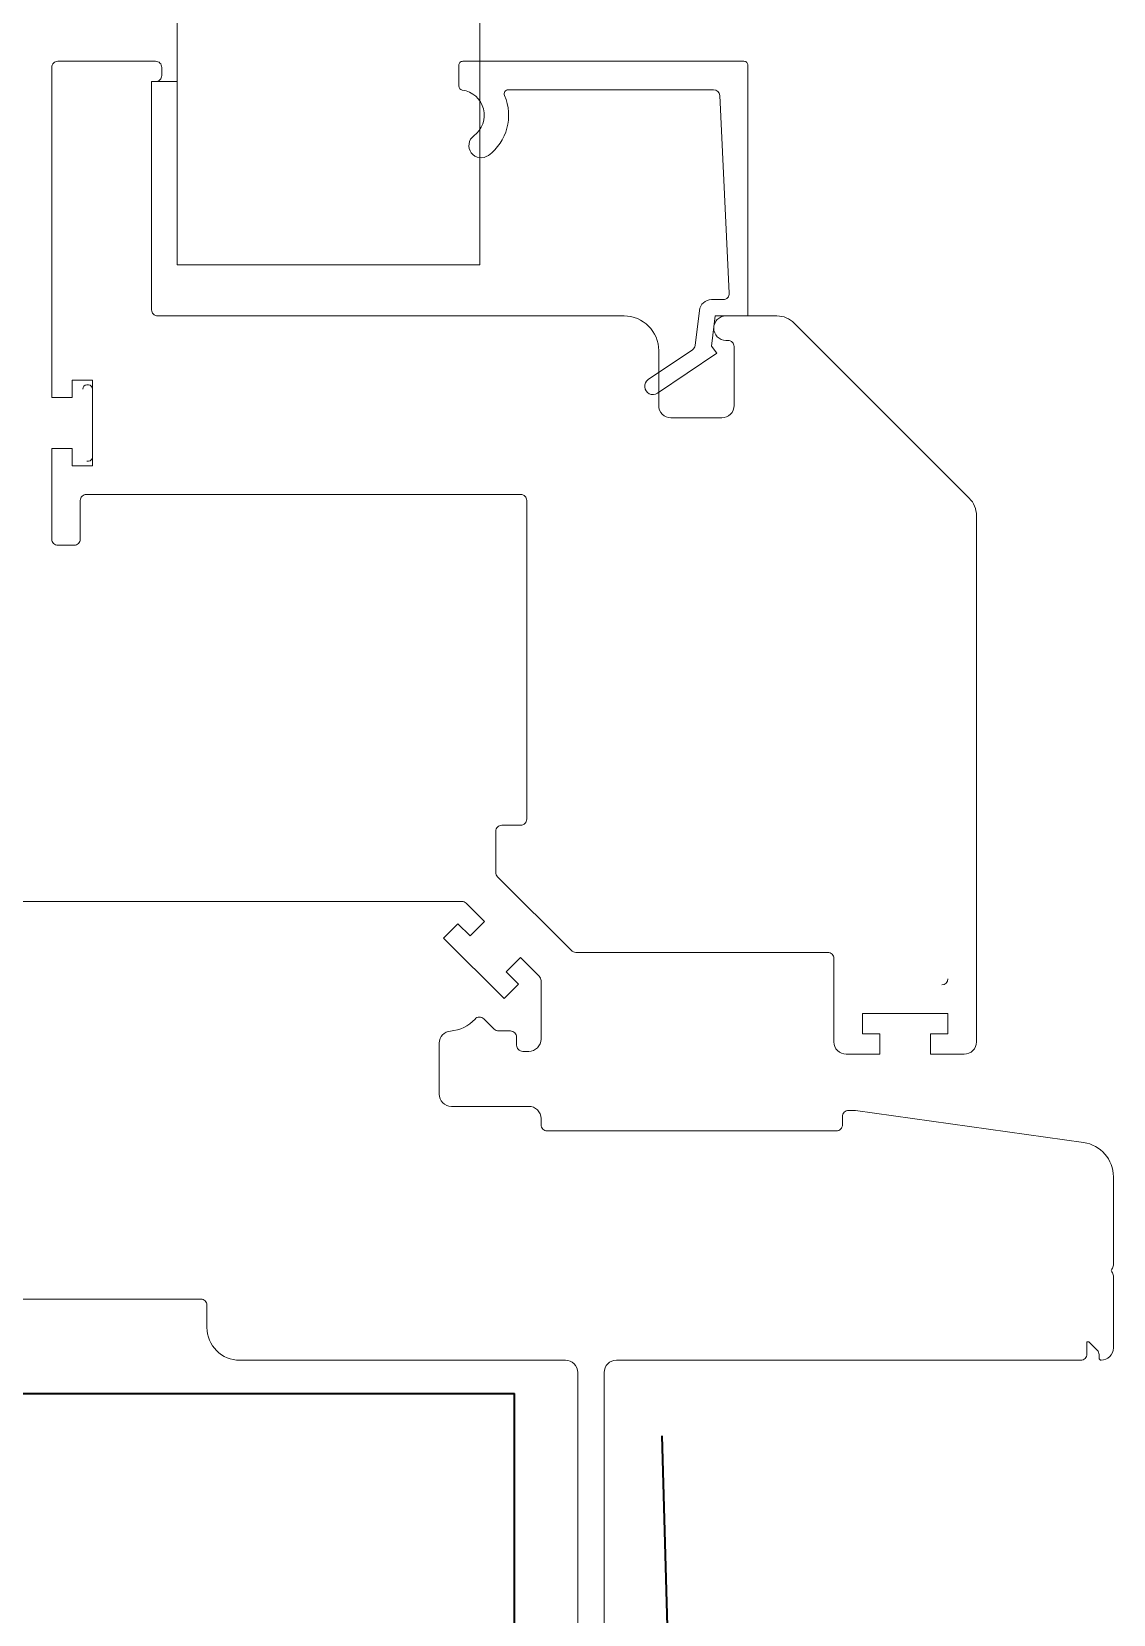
# Model space of a CAD drawing. Header units: inches. Extents: x -3905 to 10892, y 1064 to 9590.
# Drawn here: x 419.574 to 422.23, y 3837.111 to 3840.995 of the extents above; entities that cross this region are included whole.
import ezdxf

# ---------------------------------------------------------------- set-up
doc = ezdxf.new("R2010")
doc.units = ezdxf.units.IN
doc.header["$MEASUREMENT"] = 0
doc.layers.add('SECTIONS', color=70, linetype='Continuous', lineweight=0)

msp = doc.modelspace()

# ---------------------------------------------------------------- linework, layer by layer
at = {"layer": 'SECTIONS', "linetype": 'Continuous', "lineweight": 15}
for p, q in [((419.86883, 3840.37251), (419.86883, 3840.87251)), ((419.70983, 3840.12801), (419.71383, 3840.12801)), ((419.72383, 3840.11801), (419.72383, 3839.95101)), ((419.71383, 3839.94101), (419.70983, 3839.94101)), ((421.62533, 3838.58551), (421.81233, 3838.58551)), ((420.25983, 3837.65247), (420.75983, 3837.65247))]:
    msp.add_line(p, q, dxfattribs=at)
at = {"layer": 'SECTIONS', "lineweight": 35}
for p in [(409.75201, 3837.65247), (420.75983, 3828.92453)]:
    msp.add_line(p, (420.75983, 3837.65247), dxfattribs=at)
at = {"layer": 'SECTIONS', "linetype": 'Continuous', "lineweight": 35}
msp.add_line((421.12108, 3837.54924), (421.32591, 3830.55224), dxfattribs=at)
at = {"layer": 'SECTIONS', "linetype": 'Continuous', "lineweight": 15}
msp.add_lwpolyline([(419.93133, 3844.01866), (419.93133, 3840.42251), (420.67433, 3840.42251), (420.67433, 3844.01866)], dxfattribs=at)
for points in [[(419.93133, 3840.87251), (419.86883, 3840.87251), (419.86883, 3840.31251, 0.4142136), (419.88383, 3840.29751), (421.02883, 3840.29751, -0.4142136), (421.11383, 3840.21251), (421.11383, 3840.07751, 0.4142136), (421.14383, 3840.04751), (421.26883, 3840.04751, 0.4142136), (421.29883, 3840.07751), (421.29883, 3840.22251, 0.4142136), (421.28383, 3840.23751), (421.27883, 3840.23751, -1), (421.27883, 3840.29751), (421.40397, 3840.29751, -0.1989124), (421.4464, 3840.27994), (421.87625, 3839.85008, -0.1989124), (421.89383, 3839.80766), (421.89383, 3838.51551, -0.4142136), (421.86383, 3838.48551), (421.78133, 3838.48551), (421.78133, 3838.53551), (421.82383, 3838.53551), (421.82383, 3838.58551), (421.61383, 3838.58551), (421.61383, 3838.53551), (421.65633, 3838.53551), (421.65633, 3838.48551), (421.57383, 3838.48551, -0.4142136), (421.54383, 3838.51551), (421.54383, 3838.72051, 0.4142136), (421.52883, 3838.73551), (420.91004, 3838.73551, -0.1989124), (420.89943, 3838.7399), (420.71822, 3838.92112, -0.1989124), (420.71383, 3838.93172), (420.71383, 3839.03251, -0.4142136), (420.72883, 3839.04751), (420.77483, 3839.04751, 0.4142136), (420.78983, 3839.06251), (420.78983, 3839.84451, 0.4142136), (420.77483, 3839.85951), (419.70883, 3839.85951, 0.4142136), (419.69383, 3839.84451), (419.69383, 3839.74951, -0.4142136), (419.67883, 3839.73451), (419.63883, 3839.73451, -0.4142136), (419.62383, 3839.74951), (419.62383, 3839.97201), (419.67383, 3839.97201), (419.67383, 3839.92951), (419.72383, 3839.92951), (419.72383, 3840.13951), (419.67383, 3840.13951), (419.67383, 3840.09701), (419.62383, 3840.09701), (419.62383, 3840.90751, -0.4142136), (419.63883, 3840.92251), (419.87883, 3840.92251, -0.4142136), (419.89383, 3840.90751), (419.89383, 3840.88751, -0.4142136), (419.87883, 3840.87251)], [(419.35983, 3838.86051), (420.63061, 3838.86051, -0.1989124), (420.64122, 3838.85612), (420.68632, 3838.81101), (420.65097, 3838.77566), (420.62092, 3838.80571), (420.58556, 3838.77035), (420.73405, 3838.62186), (420.76941, 3838.65722), (420.73936, 3838.68727), (420.77471, 3838.72262), (420.82043, 3838.6769, -0.1989124), (420.82483, 3838.6663), (420.82483, 3838.52251, -0.4142136), (420.79483, 3838.49251), (420.77983, 3838.49251, -0.4142136), (420.76483, 3838.50751), (420.76483, 3838.52751, 0.4142136), (420.74983, 3838.54251), (420.72062, 3838.54251, -0.1989124), (420.71002, 3838.5469), (420.68456, 3838.57236, 0.4289711), (420.66282, 3838.57182, -0.1929787), (420.60264, 3838.54243, 0.3929967), (420.57483, 3838.51251), (420.57483, 3838.38751, 0.4142136), (420.60483, 3838.35751), (420.79483, 3838.35751, -0.4142136), (420.82483, 3838.32751), (420.82483, 3838.31251, 0.4142136), (420.83983, 3838.29751), (421.54983, 3838.29751, 0.4142136), (421.56483, 3838.31251), (421.56483, 3838.33251, -0.4142136), (421.57983, 3838.34751), (421.59656, 3838.34751), (422.15666, 3838.26879, -0.3738847), (422.22983, 3838.18462), (422.22983, 3837.96774, -0.1826758), (422.22608, 3837.95782, 0.3779645), (422.22608, 3837.9512, -0.1826758), (422.22983, 3837.94128), (422.22983, 3837.76451, -0.4142136), (422.19983, 3837.73451, -0.4142136), (422.19483, 3837.73951), (422.19483, 3837.7483, 0.1989124), (422.19043, 3837.7589), (422.16983, 3837.77951), (422.16483, 3837.77951), (422.16483, 3837.74951, -0.4142136), (422.14983, 3837.73451), (421.00983, 3837.73451, 0.4142136), (420.97983, 3837.70451), (420.97983, 3836.64201, -1)], [(420.91483, 3836.64201), (420.91483, 3837.70451, 0.4142136), (420.88483, 3837.73451), (420.08483, 3837.73451, -0.4142136), (420.00483, 3837.81451), (420.00483, 3837.86951, 0.4142136), (419.98983, 3837.88451), (419.51983, 3837.88451, 0.4142136)]]:
    msp.add_lwpolyline(points, format="xyb", dxfattribs=at)
msp.add_lwpolyline([(421.26358, 3840.83824, 0.4000769), (421.2486, 3840.85251), (420.74454, 3840.85251, 0.5392467), (420.73536, 3840.83855, -0.3485243), (420.69572, 3840.69152, -1), (420.66005, 3840.73976, 0.6718969), (420.63151, 3840.85191, -0.3742421), (420.62288, 3840.86182), (420.62288, 3840.91251, -0.4142136), (420.63288, 3840.92251), (421.32288, 3840.92251, -0.4142136), (421.33288, 3840.91251), (421.33288, 3840.29751), (421.25228, 3840.29751), (421.24314, 3840.22307), (421.2562, 3840.20635), (421.11044, 3840.10803, -1), (421.08807, 3840.1412), (421.19658, 3840.21438, 0.2171213), (421.20308, 3840.22499), (421.21366, 3840.31117, -0.3788661), (421.24344, 3840.33751), (421.27214, 3840.33751, 0.428493), (421.28712, 3840.35324)], format="xyb", close=True, dxfattribs=at)
for centre, radius, start, end in [((419.70983, 3840.11801), 0.01, 90, 180), ((419.71383, 3840.11801), 0.01, 0, 90), ((419.71383, 3839.95101), 0.01, 270, 0), ((421.80883, 3838.67051), 0.015, 270, 0)]:
    msp.add_arc(centre, radius, start, end, dxfattribs=at)

doc.saveas('drawing.dxf')
